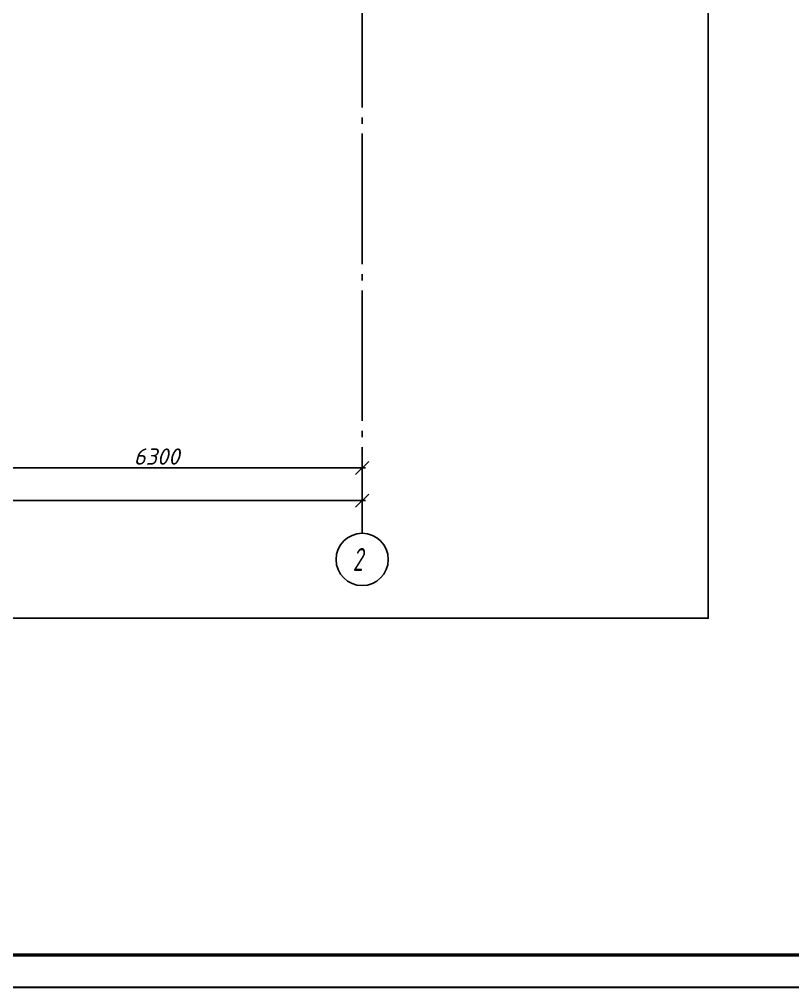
# Model space of a CAD drawing. Header units: millimetres. Extents: x 0 to 1293, y 0 to 420.
# Drawn here: x 531.7 to 650.1, y 0 to 148.3 of the extents above; entities that cross this region are included whole.
import ezdxf

# ---------------------------------------------------------------- set-up
doc = ezdxf.new("R2010")
doc.units = ezdxf.units.MM
doc.linetypes.add('ГОСТ 2.303 5', pattern=[24, 20, -1.5, 1, -1.5])
for name, color, linetype in [('Viewport2ForCustomObjects_0', 7, 'Continuous'), ('Рамка', 7, 'Continuous'), ('Строительные оси', 7, 'Continuous')]:
    doc.layers.add(name, color=color, linetype=linetype)
doc.styles.add('2.5', font='isocpeui.ttf')
doc.styles.add('CustomTextStyle58', font='isocpeui.ttf', dxfattribs={"width": 0.663175, "height": 3.5})
doc.dimstyles.new('ISO-100', dxfattribs={"dimtxt": 2.5, "dimasz": 2, "dimexe": 0.5, "dimexo": 0.5, "dimgap": 0.5, "dimtad": 1, "dimdec": 0, "dimlfac": 100, "dimzin": 0, "dimdsep": 46, "dimtxsty": '2.5', "dimblk": 'OBLIQUE', "dimcen": 0, "dimdle": 0.5, "dimclrd": 3, "dimclre": 3, "dimadec": 0, "dimazin": 0, "dimtfac": 1, "dimtdec": 0, "dimtmove": 0, "dimatfit": 1, "dimfxl": 1, "dimtolj": 1, "dimtzin": 0, "dimlwd": -1, "dimarcsym": 0})

# ---------------------------------------------------------------- blocks, each defined once
blk = doc.blocks.new('_Oblique')
at = {"color": 0, "linetype": 'ByBlock', "lineweight": -2}
blk.add_line((-0.5, -0.5), (0.5, 0.5), dxfattribs=at)
blk = doc.blocks.new('*D577')
at = {"layer": 'Defpoints', "color": 0, "ltscale": 100, "transparency": 16777216}
for p in [(584.19, 79.59), (521.19, 75.59), (584.19, 69.59)]:
    blk.add_point(p, dxfattribs=at)
at = {"layer": 'Строительные оси', "color": 3, "lineweight": -2, "ltscale": 100, "transparency": 16777216}
for p, q in [((521.19, 76.09), (521.19, 80.09)), ((584.19, 70.09), (584.19, 80.09))]:
    blk.add_line(p, q, dxfattribs=at)
at = {"layer": 'Строительные оси', "color": 3, "ltscale": 100, "transparency": 16777216}
blk.add_line((520.69, 79.59), (584.69, 79.59), dxfattribs=at)
at = {"layer": 'Строительные оси', "color": 3, "ltscale": 100, "transparency": 16777216, "xscale": 2, "yscale": 2, "zscale": 2, "rotation": 180}
blk.add_blockref('_Oblique', (521.19, 79.59), dxfattribs=at)
at = {"layer": 'Строительные оси', "color": 3, "ltscale": 100, "transparency": 16777216, "xscale": 2, "yscale": 2, "zscale": 2}
blk.add_blockref('_Oblique', (584.19, 79.59), dxfattribs=at)
at = {"layer": 'Строительные оси', "color": 0, "ltscale": 100, "transparency": 16777216, "insert": (552.69, 81.34), "char_height": 2.5, "attachment_point": 5, "style": '2.5'}
blk.add_mtext('\\A1;6300', dxfattribs=at)
blk = doc.blocks.new('*D578')
at = {"layer": 'Defpoints', "color": 0, "ltscale": 100, "transparency": 16777216}
for p in [(584.19, 74.59), (98.19, 69.59), (584.19, 69.59)]:
    blk.add_point(p, dxfattribs=at)
at = {"layer": 'Строительные оси', "color": 3, "ltscale": 100, "transparency": 16777216}
blk.add_line((97.69, 74.59), (584.69, 74.59), dxfattribs=at)
at = {"layer": 'Строительные оси', "color": 3, "lineweight": -2, "ltscale": 100, "transparency": 16777216}
for p, q in [((98.19, 70.09), (98.19, 75.09)), ((584.19, 70.09), (584.19, 75.09))]:
    blk.add_line(p, q, dxfattribs=at)
at = {"layer": 'Строительные оси', "color": 3, "ltscale": 100, "transparency": 16777216, "xscale": 2, "yscale": 2, "zscale": 2, "rotation": 180}
blk.add_blockref('_Oblique', (98.19, 74.59), dxfattribs=at)
at = {"layer": 'Строительные оси', "color": 3, "ltscale": 100, "transparency": 16777216, "xscale": 2, "yscale": 2, "zscale": 2}
blk.add_blockref('_Oblique', (584.19, 74.59), dxfattribs=at)
at = {"layer": 'Строительные оси', "color": 0, "ltscale": 100, "transparency": 16777216, "insert": (348.08, 76.34), "char_height": 2.5, "attachment_point": 5, "style": '2.5'}
blk.add_mtext('\\A1;48600', dxfattribs=at)
blk = doc.blocks.new('*E596')
at = {"layer": 'Строительные оси', "color": 3, "linetype": 'ГОСТ 2.303 5', "lineweight": 25}
for p, q in [((544.19, 261.21), (544.19, 14)), ((544.19, 14), (544.19, 8))]:
    blk.add_line(p, q, dxfattribs=at)
at = {"layer": 'Строительные оси', "color": 3, "linetype": 'Continuous', "lineweight": -3}
blk.add_circle((544.19, 4), 4, dxfattribs=at)
at = {"layer": 'Строительные оси', "linetype": 'Continuous', "lineweight": 25, "style": 'CustomTextStyle58', "width": 0.663175}
blk.add_text('2', height=3.5, dxfattribs=at).set_placement((542.74, 2.25))

msp = doc.modelspace()

# ---------------------------------------------------------------- linework, layer by layer
at = {"layer": 'Defpoints', "linetype": 'Continuous'}
msp.add_lwpolyline([(35, 56.586), (637.188, 56.586), (637.188, 400), (35, 400)], close=True, dxfattribs=at)
at = {"layer": 'Рамка', "lineweight": 30}
msp.add_lwpolyline([(891, 0), (0, 0), (0, 420), (891, 420)], close=True, dxfattribs=at)
at = {"layer": 'Рамка', "lineweight": 50}
msp.add_lwpolyline([(886, 5), (886, 415), (20, 415), (20, 5)], close=True, dxfattribs=at)

# ---------------------------------------------------------------- block references
at = {"layer": 'Viewport2ForCustomObjects_0'}
msp.add_blockref('*E596', (40, 61.586), dxfattribs=at)

# ---------------------------------------------------------------- dimensions: what is measured, and where the dimension line sits
at = {"layer": 'Строительные оси', "ltscale": 100}
dim = msp.add_linear_dim(base=(584.188, 79.586), p1=(521.188, 75.586), p2=(584.188, 69.586), dimstyle='ISO-100', override={"dimscale": 1, "dimlfac": 100}, dxfattribs=at)
dim.commit()
dim.dimension.update_dxf_attribs({"geometry": '*D577', "text_midpoint": (552.688, 81.336)})
dim = msp.add_linear_dim(base=(584.188, 74.586), p1=(98.188, 69.586), p2=(584.188, 69.586), dimstyle='ISO-100', override={"dimscale": 1, "dimlfac": 100}, dxfattribs=at)
dim.commit()
dim.dimension.update_dxf_attribs({"geometry": '*D578', "text_midpoint": (348.084, 74.586), "dimtype": 160})

doc.saveas('drawing.dxf')
